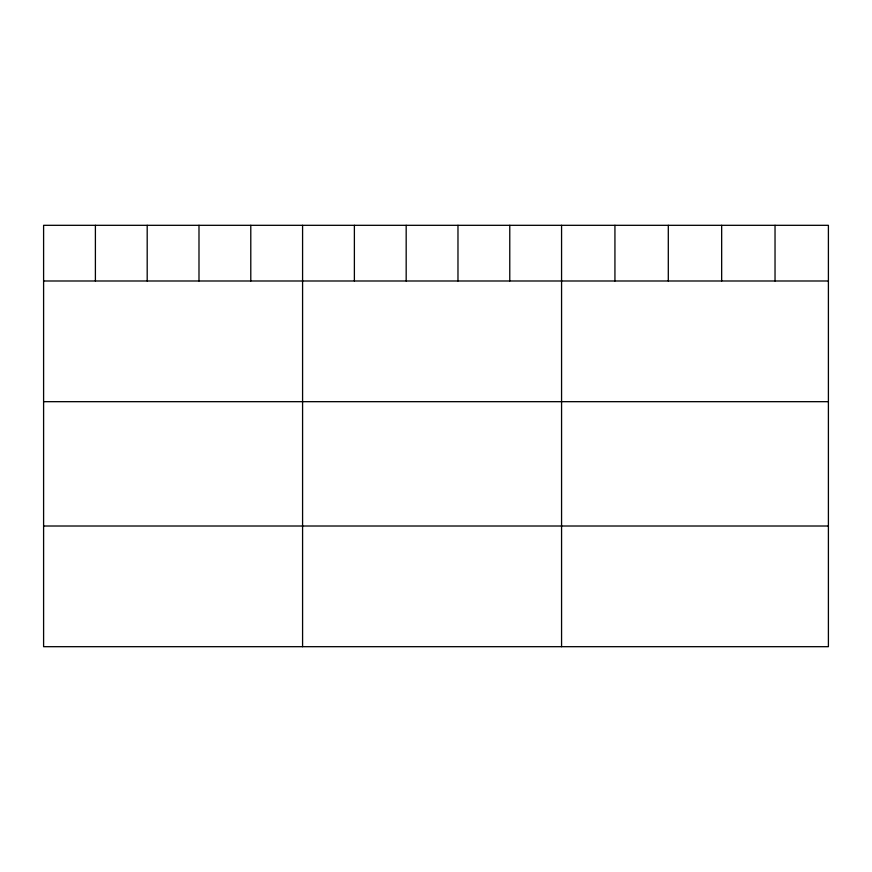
<?xml version="1.0" encoding="UTF-8"?>
<svg xmlns="http://www.w3.org/2000/svg" width="872" height="872" viewBox="0 0 872 872"><rect width="100%" height="100%" fill="white"/><g stroke="black" fill="none" stroke-linecap="round" stroke-linejoin="round"><path stroke-width="1.31" d="M828.4 280.991L828.4 646.686L43.6 646.686L43.6 225.314L828.4 225.314L828.4 280.991L43.6 280.991M43.6 401.676L828.4 401.676M43.6 526.012L828.4 526.012M775.034 225.314L775.034 280.991M721.667 225.314L721.667 280.991M668.301 225.314L668.301 280.991M614.934 225.314L614.934 280.991M561.568 225.314L561.568 646.686M509.771 225.314L509.771 280.991M457.974 225.314L457.974 280.991M406.178 225.314L406.178 280.991M354.381 225.314L354.381 280.991M302.584 225.314L302.584 646.686M250.787 225.314L250.787 280.991M198.99 225.314L198.99 280.991M147.194 225.314L147.194 280.991M95.397 225.314L95.397 280.991"/></g></svg>
